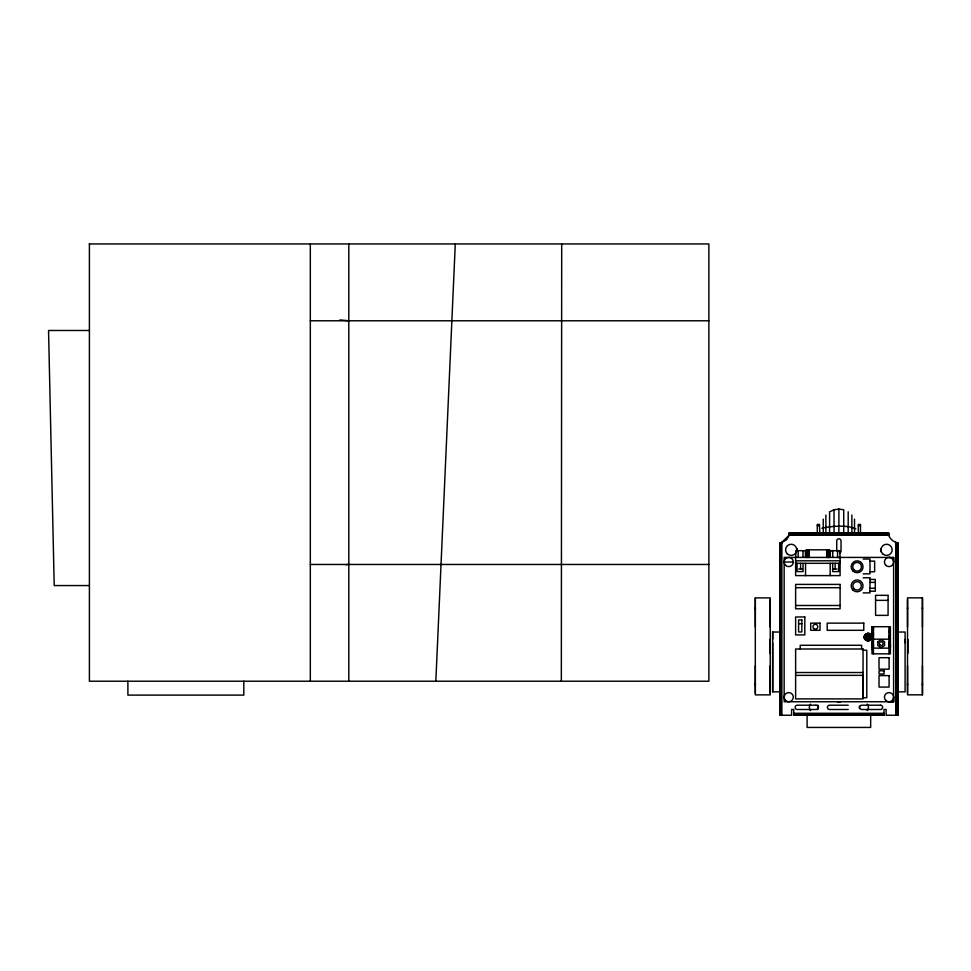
<?xml version="1.0" encoding="UTF-8"?>
<svg xmlns="http://www.w3.org/2000/svg" width="971" height="971" viewBox="0 0 971 971"><rect width="100%" height="100%" fill="white"/><g stroke="black" fill="none" stroke-linecap="round" stroke-linejoin="round"><path stroke-width="1.46" d="M561.335 681.217L561.699 243.952M770.234 665.742L770.234 694.872L755.317 694.872L755.317 597.893L770.234 597.893L770.234 627.011M769.809 639.452L769.809 653.301M770.234 693.221L770.234 599.544M779.847 691.85L772.673 691.85L772.673 642.79M779.847 632.036L772.673 632.036L772.673 639.209M779.847 709.34L779.847 710.651M779.847 708.223L779.847 706.924M781.837 543.092L782.213 542.304M888.574 535.191L887.87 533.055L888.586 533.067L888.574 535.191L789.18 535.191L789.168 533.043L789.884 533.055L789.884 535.203L789.18 535.203L789.168 533.067L888.586 533.043L888.574 535.191L887.87 535.203M797.057 551.577L797.057 548.603M817.291 533.043L817.291 524.437L819.439 524.437L819.803 533.043M821.879 528.297C830.472 526.185 846.712 524.546 855.888 528.867M823.25 533.54L823.25 519.145M825.884 532.29L825.884 515.031M829.586 533.115L829.586 511.814L834.04 509.787L838.883 509.083L843.726 509.787L843.726 533.649M830.339 557.427L830.339 550.691L832.742 550.691L832.742 557.427M834.04 533.649L834.04 509.787M835.145 569.055L835.145 563.314M838.883 533.832L838.883 509.083M839.951 550.691L839.951 557.427L837.548 557.427L837.548 550.691L839.951 550.691L830.339 550.691M848.181 533.115L848.181 511.814M851.87 532.29L851.87 515.031M854.516 533.54L854.516 519.145M858.315 533.043L858.315 524.437L860.476 524.437L860.476 533.043M871.994 626.708L871.994 653.835L890.395 653.835L890.395 626.708L871.994 626.708L871.994 630.458L873.427 630.458L873.427 626.708L873.427 648.13L888.963 648.13L888.963 626.708M880.697 551.577L880.697 548.603M893.611 562.027L893.611 557.427L784.155 557.427L784.155 701.754L893.611 701.754L893.611 697.166M895.76 542.376L895.76 543.092L897.92 543.092L897.92 691.85L905.093 691.85L905.093 632.036L897.92 632.036M897.92 706.706L897.908 710.651M897.908 566.676L897.908 566.117M905.093 642.79L905.093 639.452M907.521 626.975L907.533 597.857L922.45 597.857L922.45 694.835L907.533 694.835L907.533 665.705M907.533 685.077L907.533 683.754M907.533 608.926L907.533 607.603M907.958 653.301L907.958 639.452M922.45 694.835L922.45 665.705M922.45 626.975L922.45 597.857M922.45 685.077L922.45 683.754M922.45 608.926L922.45 607.603M897.908 614.534L897.908 566.324M435.833 681.217L455.29 243.952M864.105 637.085C872.856 623.297 872.856 650.873 864.105 637.085L871.278 637.085A3.581 3.581 0 0 1 865.889 640.192A3.581 3.581 0 0 1 865.889 633.978A3.581 3.581 0 0 1 871.278 637.085M866.763 640.557L868.62 633.626M789.884 533.043L789.107 535.409A13.436 13.436 0 0 1 779.847 543.092L779.847 715.239L791.608 715.239L791.608 709.498L793.768 709.498L793.768 715.239L883.998 715.239L883.998 709.498L886.147 709.498L886.147 715.239L897.92 715.239L897.92 692.287M865.901 640.192L869.482 633.978M870.222 639.622L870.793 635.301M786.304 539.5L787.141 538.577M865.149 639.622L870.222 634.548M785.381 540.337L786.182 539.609M865.149 634.548L865.962 634.087M867.686 640.557L864.688 638.821L870.684 635.362M864.226 638.02L871.181 636.393M868.584 640.435L869.482 640.192M781.837 542.449L779.847 543.092L781.995 543.092L781.995 542.109L789.18 535.203M866.763 633.626L868.584 633.747M345.846 564.709L348.807 564.467M829.38 549.817L829.125 557.427L829.38 549.817L806.355 549.817L806.403 557.427M89.405 243.952L708.866 243.952L708.866 681.217L89.405 681.217L89.405 243.563M310.319 320.782L708.866 320.782M89.405 330.48L48.55 330.48L54.206 585.562L89.405 585.562M817.291 525.699L819.439 525.699M858.315 525.699L860.476 525.699M789.168 533.213L888.586 533.115M789.168 533.492L888.586 533.334M789.168 533.674L888.586 533.674M789.168 533.88L888.586 533.892M789.168 534.123L888.586 534.123M789.168 534.378L888.586 534.378M789.168 534.633L888.586 534.645M789.289 534.912L888.586 534.912M807.083 557.427L807.435 549.817M863.158 559.041L869.98 559.041L869.98 573.849L863.158 573.849M795.625 560.813L840.097 560.813M869.98 561.129L874.64 561.129L874.64 571.749L869.98 571.749M784.155 562.027L793.331 562.027M795.625 563.314L840.097 563.314M310.319 564.467L708.866 564.467M833.3 569.055L837.051 569.055M798.672 569.055L802.495 569.055M863.158 577.757L869.98 577.757L869.98 592.88L863.158 592.88M869.98 579.444L875.296 579.444L875.296 591.205L869.98 591.205M869.98 582.382L875.296 582.382M795.625 587.698L840.097 587.698M869.98 588.268L875.296 588.268M875.575 600.357L888.077 600.357M795.625 605.491L840.097 605.491M798.599 623.734L801.84 623.734M888.963 630.458L890.395 630.458M888.963 632.388L890.395 632.388M888.963 636.126L890.395 636.126M871.994 638.056L873.427 638.056M888.963 638.056L890.395 638.056M873.427 639.185L888.963 639.185M871.994 641.782L873.427 641.782M888.963 641.782L890.395 641.782M871.994 649.393L873.427 649.393L873.427 653.835M890.395 649.393L888.963 649.393L888.963 653.835M863.049 650.218L866.787 650.218L866.787 697.736L863.049 697.736L863.049 675.355L795.625 675.355M795.625 672.527L863.049 672.527M848.205 705.201L829.562 705.201A2.148 2.148 0 0 0 827.401 707.349A2.148 2.148 0 0 0 829.562 709.498L848.205 709.498M793.768 713.369L883.998 713.369M793.768 713.649L883.998 713.649M793.768 713.916L883.998 713.916M793.768 714.158L883.998 714.158M793.768 714.401L883.998 714.401M793.768 714.607L883.998 714.607M793.768 714.79L883.998 714.947M793.768 715.081L883.998 715.166M889.023 701.754L893.611 701.754L893.611 557.427M806.355 549.817L806.513 557.427M339.923 319.908L348.807 320.782M889.023 557.427L890.213 557.585M871.157 638.02L864.226 636.163M888.465 534.912L888.659 535.409A13.436 13.436 0 0 0 895.553 542.304L897.92 543.092L897.75 715.239M896.719 542.753L897.92 543.092M870.793 638.882L864.578 635.301M869.421 634.087L870.137 634.633M865.234 634.633L870.137 639.537M865.901 633.978L869.421 640.083M864.688 638.821L864.226 637.085M866.787 633.747L868.62 640.557M897.908 583.887L897.908 585.404M770.234 607.64L770.234 608.963M770.234 683.79L770.234 685.113M755.317 597.893L755.317 627.011M755.317 683.79L755.317 685.113M907.533 599.508L907.533 693.185M897.629 543.092L897.629 715.239M897.471 543.092L897.471 715.239M897.289 543.092L897.289 715.239M897.07 543.092L897.07 715.239M896.84 543.092L896.84 715.239M896.585 543.092L896.585 715.239M896.318 543.092L896.318 715.239M896.039 542.486L896.039 715.239M895.845 542.413L895.845 543.092M870.659 715.566L870.659 727.437L807.107 727.437L807.107 715.566M867.686 633.505L867.686 640.678M861.617 649.004L861.617 645.278L800.213 645.278L800.213 649.004M840.097 557.427L840.097 575.609L795.625 575.609L795.625 557.427M838.665 563.314L838.665 571.591L832.693 571.591L832.693 563.314M836.735 550.982L836.735 540.932A2.148 2.148 0 0 1 838.883 538.784A2.148 2.148 0 0 1 841.032 540.932L841.032 550.982A2.148 2.148 0 0 1 839.442 553.057M830.193 563.314L830.193 575.609M829.222 549.817L829.319 557.427M828.882 549.817L828.833 557.427M828.651 557.427L828.651 549.817L828.384 557.427M828.081 549.817L828.081 557.427M827.753 549.817L827.753 557.427M827.413 549.817L827.413 557.427M827.049 549.817L827.049 557.427M826.685 549.817L826.685 557.427M809.049 549.817L809.049 557.427M808.685 549.817L808.685 557.427M808.321 549.817L808.321 557.427M807.981 549.817L807.981 557.427M807.654 549.817L807.654 557.427M807.35 549.817L807.35 557.427M806.852 549.817L806.852 557.427M805.542 563.314L805.542 575.609M805.384 557.427L805.384 550.691L795.783 550.691L795.783 557.427M803.029 563.314L803.029 571.591L797.057 571.591L797.057 563.314M802.981 550.691L802.981 557.427M800.59 563.314L800.59 569.055M798.186 550.691L798.186 557.427M781.716 543.092L781.716 715.239M781.437 543.092L781.437 715.239M781.182 543.092L781.182 715.239M780.927 543.092L780.927 715.239M780.684 543.092L780.684 715.239M780.478 543.092L780.478 715.239M780.296 543.092L780.296 715.239M780.016 543.092L780.138 715.239M772.673 632.036L772.673 691.85M755.317 665.742L755.317 693.221M348.807 243.952L348.807 681.217M310.319 243.952L310.319 681.217M243.818 681.217L243.818 695.102L127.893 695.102L127.893 681.217M840.401 701.693A2.148 2.148 0 0 1 837.354 701.693M867.164 710.59A4.588 4.588 0 0 0 867.892 709.643L868.511 707.349L867.892 705.055A4.588 4.588 0 0 0 867.164 704.109M859.481 708.539A4.588 4.588 0 0 1 859.481 706.16M817.825 705.055A4.588 4.588 0 0 1 817.825 709.643M810.603 710.59A4.588 4.588 0 0 1 809.875 709.643L809.256 707.349L809.875 705.055A4.588 4.588 0 0 1 810.603 704.109M871.994 643.724L871.994 647.451L873.427 647.451L873.427 643.724L871.994 643.724M871.994 632.388L871.994 636.126L873.427 636.126L873.427 632.388L871.994 632.388M888.963 643.724L888.963 647.451L890.395 647.451L890.395 643.724L888.963 643.724M877.845 641.722L877.833 645.594L881.195 647.536L884.545 645.606L884.557 641.734L881.207 639.792L877.845 641.722M864.688 636.284C868.936 649.781 875.089 626.72 864.688 636.284M865.234 636.43C868.705 647.451 873.73 628.625 865.234 636.43M865.962 636.624C868.159 643.482 871.278 631.793 865.962 636.624M866.787 636.842C867.928 640.399 869.543 634.354 866.787 636.842M840.097 584.408L795.625 584.408L795.625 608.793L840.097 608.793L840.097 584.408M888.077 595.332L875.575 595.332L875.575 615.371L888.077 615.371L888.077 595.332M804.813 616.973L795.625 616.973L795.625 634.9L804.813 634.9L804.813 616.973M801.84 619.935L798.599 619.935L798.599 631.939L801.84 631.939L801.84 619.935M820.022 623.139L810.688 623.139L810.688 630.313L820.022 630.313L820.022 623.139M863.777 623.139L827.195 623.139L827.195 630.313L863.777 630.313L863.777 623.139M863.049 649.004L795.625 649.004L795.625 698.889L863.049 698.889L863.049 649.004M889.096 657.695L879.022 657.695L879.022 669.177L889.096 669.177L889.096 657.695M884.059 670.803L879.022 670.803L879.022 673.995L884.059 673.995L884.059 670.803M889.096 675.598L879.022 675.598L879.022 687.08L889.096 687.08L889.096 675.598M815.931 705.201L797.276 705.201A2.148 2.148 0 0 0 795.128 707.349A2.148 2.148 0 0 0 797.276 709.498L815.931 709.498A2.148 2.148 0 0 0 818.08 707.349A2.148 2.148 0 0 0 815.931 705.201M880.491 705.201L861.835 705.201A2.148 2.148 0 0 0 859.687 707.349A2.148 2.148 0 0 0 861.835 709.498L880.491 709.498A2.148 2.148 0 0 0 882.639 707.349A2.148 2.148 0 0 0 880.491 705.201M755.317 608.963L755.317 607.64L755.317 608.963M885.77 700.407A4.588 4.588 0 0 0 893.454 698.355A4.588 4.588 0 0 0 887.834 692.736A4.588 4.588 0 0 0 885.77 700.407M785.49 700.407A4.588 4.588 0 0 0 793.173 698.355A4.588 4.588 0 0 0 787.554 692.724A4.588 4.588 0 0 0 785.49 700.407M785.49 565.268A4.588 4.588 0 0 0 793.173 563.216A4.588 4.588 0 0 0 787.554 557.585A4.588 4.588 0 0 0 785.49 565.268M885.77 565.268A4.588 4.588 0 0 0 893.454 563.216A4.588 4.588 0 0 0 887.834 557.585A4.588 4.588 0 0 0 885.77 565.268M882.627 553.786A5.595 5.595 0 0 0 891.985 551.273A5.595 5.595 0 0 0 885.139 544.428A5.595 5.595 0 0 0 882.627 553.786M787.226 553.786A5.595 5.595 0 0 0 796.584 551.273A5.595 5.595 0 0 0 789.739 544.428A5.595 5.595 0 0 0 787.226 553.786M852.89 570.997A5.96 5.96 0 0 0 862.855 568.326A5.96 5.96 0 0 0 855.56 561.032A5.96 5.96 0 0 0 852.89 570.997M852.89 590.077A5.96 5.96 0 0 0 862.855 587.406A5.96 5.96 0 0 0 855.56 580.112A5.96 5.96 0 0 0 852.89 590.077M813.868 628.662A2.44 2.44 0 0 0 817.776 627.035A2.44 2.44 0 0 0 814.414 624.474A2.44 2.44 0 0 0 813.868 628.662M854.116 588.851A4.212 4.212 0 0 0 861.18 586.957A4.212 4.212 0 0 0 856.009 581.787A4.212 4.212 0 0 0 854.116 588.851M854.019 569.868A4.357 4.357 0 0 0 861.313 567.914A4.357 4.357 0 0 0 855.973 562.573A4.357 4.357 0 0 0 854.019 569.868M880.26 645.278A1.869 1.869 0 0 0 883.064 643.664A1.869 1.869 0 0 0 880.26 642.049A1.869 1.869 0 0 0 880.26 645.278"/></g></svg>
